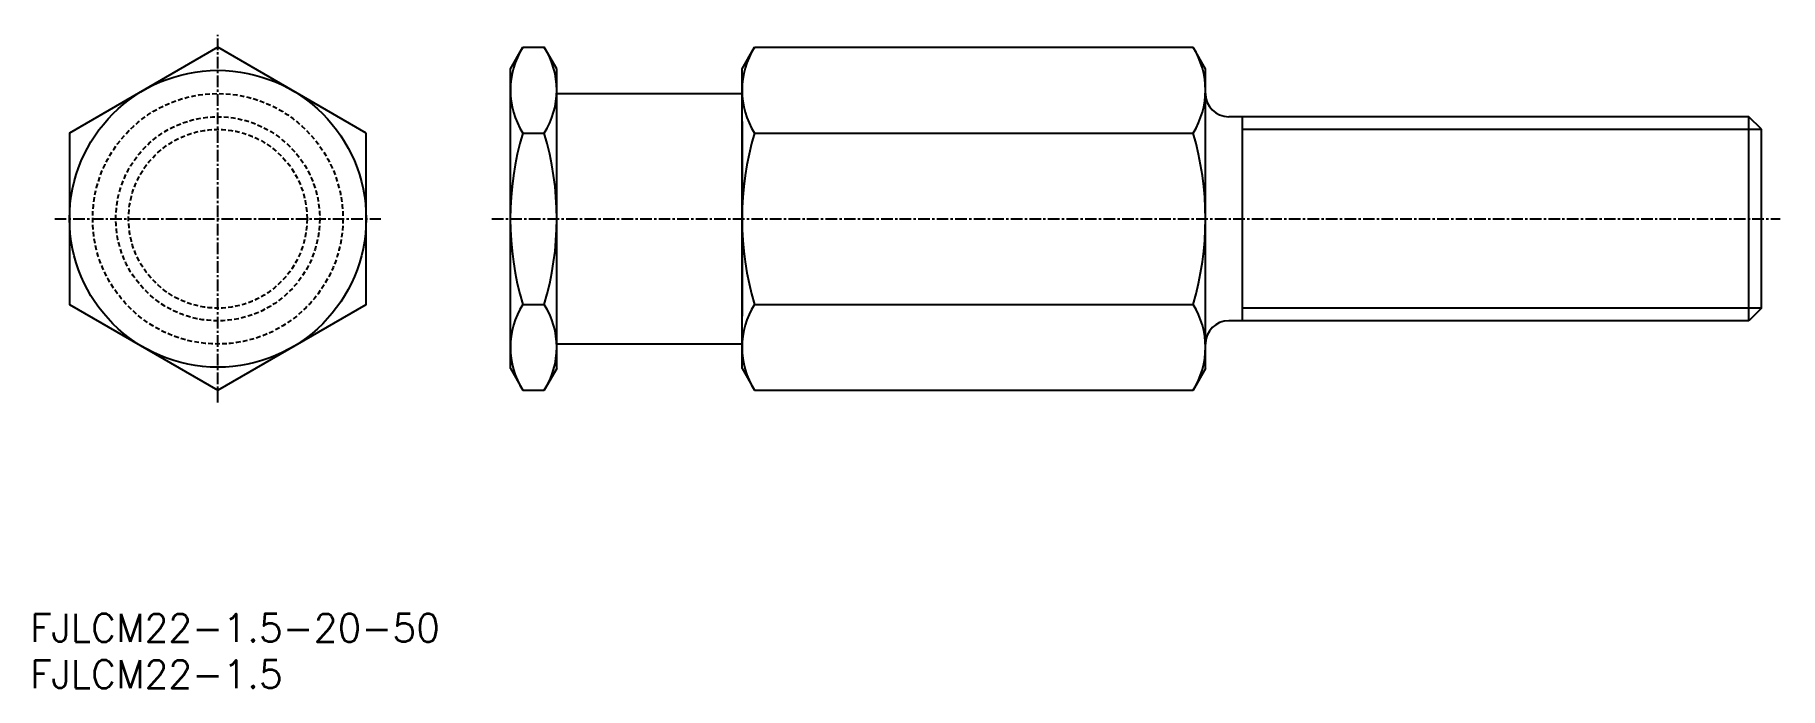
# Model space of a CAD drawing. Extents: x 33 to 222, y 69 to 139.
import ezdxf
from ezdxf.enums import TextEntityAlignment as Align

# ---------------------------------------------------------------- set-up
doc = ezdxf.new("R2010")
doc.units = 0
doc.linetypes.add('CENTER', pattern=[2, 1.25, -0.25, 0.25, -0.25])
doc.linetypes.add('DASHED', pattern=[0.75, 0.5, -0.25])
doc.layers.get('0').update_dxf_attribs({"linetype": 'CONTINUOUS'})
doc.layers.add('CENTER', color=1, linetype='CENTER')
doc.styles.get("Standard").update_dxf_attribs({"font": 'txt.shx', "bigfont": 'extfont.shx'})

msp = doc.modelspace()

# ---------------------------------------------------------------- linework, layer by layer
at = {"color": 7, "linetype": 'CONTINUOUS'}
for p, q in [((84.63, 135.41), (85.97, 137.73)), ((85.97, 137.73), (88.29, 137.73)), ((89.63, 135.41), (88.29, 137.73)), ((109.63, 135.41), (110.97, 137.73)), ((110.97, 137.73), (158.29, 137.73)), ((159.63, 135.41), (158.29, 137.73)), ((84.63, 103.1), (84.63, 135.41)), ((89.63, 103.1), (89.63, 135.41)), ((89.63, 103.1), (89.63, 135.41)), ((109.63, 103.1), (109.63, 135.41)), ((159.63, 103.1), (159.63, 135.41)), ((159.63, 103.1), (159.63, 135.41)), ((89.63, 132.75), (109.63, 132.75)), ((218.27, 130.25), (162.13, 130.25)), ((163.63, 108.25), (163.63, 130.25)), ((219.63, 128.9), (218.27, 130.25)), ((218.27, 108.25), (218.27, 130.25)), ((85.97, 128.49), (88.29, 128.49)), ((109.63, 129.75), (109.63, 108.75)), ((110.97, 128.49), (158.29, 128.49)), ((219.63, 109.61), (219.63, 128.9)), ((85.97, 110.01), (88.29, 110.01)), ((110.97, 110.01), (158.29, 110.01)), ((219.63, 109.61), (218.27, 108.25)), ((218.27, 108.25), (162.13, 108.25)), ((109.63, 105.75), (89.63, 105.75)), ((84.63, 103.1), (85.97, 100.78)), ((89.63, 103.1), (88.29, 100.78)), ((109.63, 103.1), (110.97, 100.78)), ((159.63, 103.1), (158.29, 100.78)), ((85.97, 100.78), (88.29, 100.78)), ((110.97, 100.78), (158.29, 100.78))]:
    msp.add_line(p, q, dxfattribs=at)
at = {"color": 3, "linetype": 'CONTINUOUS'}
for p, q in [((219.63, 128.88), (163.63, 128.88)), ((219.63, 109.62), (163.63, 109.62))]:
    msp.add_line(p, q, dxfattribs=at)
msp.add_lwpolyline([(69.06, 128.49), (53.06, 137.73), (37.06, 128.49), (37.06, 110.01), (53.06, 100.78), (69.06, 110.01)], close=True)
msp.add_circle((53.06, 119.25), 16)
at = {"color": 3, "linetype": 'DASHED'}
for radius in [13.5, 11, 9.63]:
    msp.add_circle((53.06, 119.25), radius, dxfattribs=at)
at = {"color": 7, "linetype": 'CONTINUOUS'}
for centre, radius, start, end in [((93.26, 133.11), 8.63, 147.649, 212.351), ((81, 133.11), 8.63, 327.649, 32.351), ((118.26, 133.11), 8.63, 147.649, 212.351), ((151, 133.11), 8.63, 327.649, 32.351), ((162.13, 132.75), 2.5, 180, 270), ((117.14, 119.25), 32.52, 163.4957, 196.5043), ((57.11, 119.25), 32.52, 343.4957, 16.5043), ((142.14, 119.25), 32.52, 163.4957, 196.5043), ((127.11, 119.25), 32.52, 343.4957, 16.5043), ((93.26, 105.4), 8.63, 147.649, 212.351), ((81, 105.4), 8.63, 327.649, 32.351), ((118.26, 105.4), 8.63, 147.649, 212.351), ((151, 105.4), 8.63, 327.649, 32.351), ((162.13, 105.75), 2.5, 90, 180)]:
    msp.add_arc(centre, radius, start, end, dxfattribs=at)
at = {"layer": 'CENTER', "color": 1, "linetype": 'CENTER'}
for p, q in [((53.06, 99.44), (53.06, 139.06)), ((35.46, 119.25), (70.66, 119.25)), ((82.63, 119.25), (221.63, 119.25))]:
    msp.add_line(p, q, dxfattribs=at)

# ---------------------------------------------------------------- texts
at = {"color": 7, "linetype": 'CONTINUOUS'}
for s, p in [('FJLCM22-1.5-20-50', (32.81, 75.17)), ('FJLCM22-1.5', (32.81, 70.17))]:
    msp.add_text(s, height=3, dxfattribs=at).set_placement(p, align=Align.MIDDLE_LEFT)

doc.saveas('drawing.dxf')
